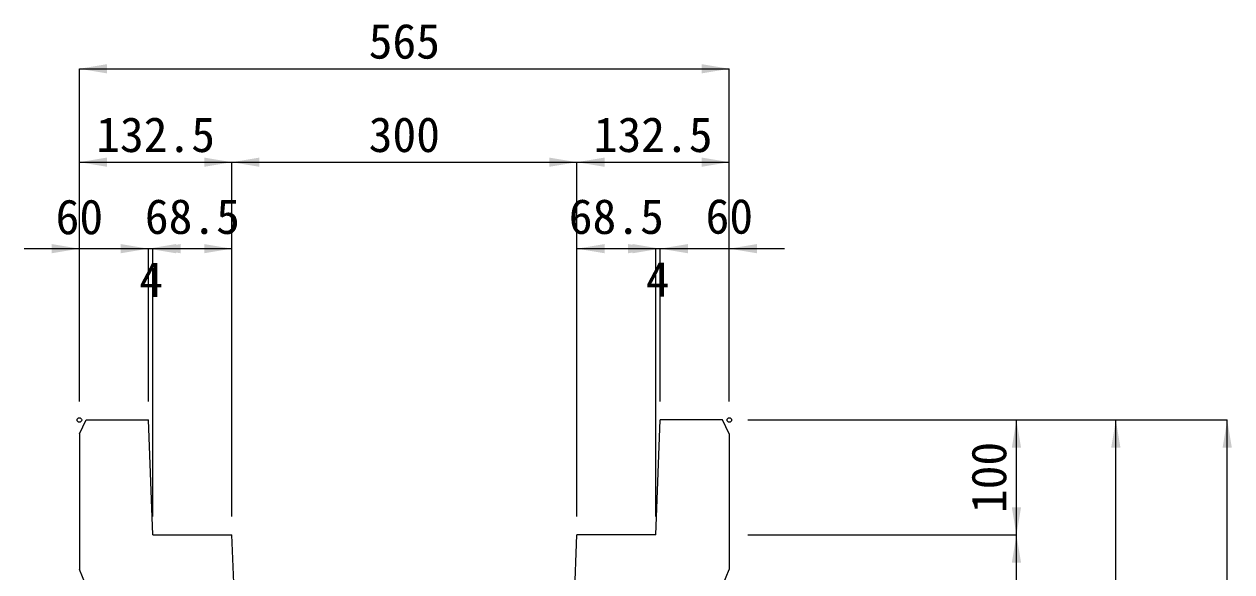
# Model space of a CAD drawing. Units: millimetres at full size; some dimension numbers follow another scale. Extents: x 190759 to 276146, y -52712 to -16236.
# Drawn here: x 203340 to 204389, y -21239 to -20763 of the extents above; entities that cross this region are included whole.
import ezdxf
from ezdxf.enums import TextEntityAlignment as Align

# ---------------------------------------------------------------- set-up
doc = ezdxf.new("R2010")
doc.units = ezdxf.units.MM
doc.header["$LTSCALE"] = 18
for name, color, linetype, lineweight in [('(0-0)', 2, 'Continuous', 13), ('寸法線', 7, 'Continuous', 9), ('補助線', 8, 'Continuous', 13)]:
    doc.layers.add(name, color=color, linetype=linetype, lineweight=lineweight)
doc.styles.add('ＭＳ ゴシック', font='')
doc.styles.get('ＭＳ ゴシック').set_extended_font_data('MS Gothic')

# ---------------------------------------------------------------- blocks, each defined once
blk = doc.blocks.new('filled_arrow')
at = {"color": 0, "linetype": 'Continuous', "lineweight": -2}
blk.add_solid([(7.5, 1.25), (0, 0), (7.5, -1.25)], dxfattribs=at)

msp = doc.modelspace()

# ---------------------------------------------------------------- linework, layer by layer
at = {"layer": '(0-0)'}
for p, q in [((203387.61, -21118.94), (203393.61, -21106.94)), ((203393.61, -21106.94), (203447.61, -21106.94)), ((203451.61, -21206.94), (203447.61, -21106.94)), ((203888.61, -21206.94), (203892.61, -21106.94)), ((203946.61, -21106.94), (203892.61, -21106.94)), ((203952.61, -21118.94), (203946.61, -21106.94)), ((203387.61, -21118.94), (203387.61, -21236.94)), ((203952.61, -21118.94), (203952.61, -21236.94)), ((203451.61, -21206.94), (203520.11, -21206.94)), ((203542.19, -21758.94), (203520.11, -21206.94)), ((203798.03, -21758.94), (203820.11, -21206.94)), ((203888.61, -21206.94), (203820.11, -21206.94)), ((203462.61, -21416.94), (203387.61, -21236.94)), ((203877.61, -21416.94), (203952.61, -21236.94))]:
    msp.add_line(p, q, dxfattribs=at)
at = {"layer": '寸法線'}
for p, q in [((203387.61, -20801.43), (203952.61, -20801.43)), ((203387.61, -21090.94), (203387.61, -20801.43)), ((203952.61, -21090.94), (203952.61, -20801.43)), ((203387.61, -20882.69), (203520.11, -20882.69)), ((203387.61, -21090.94), (203387.61, -20882.69)), ((203520.11, -20882.69), (203820.11, -20882.69)), ((203520.11, -21190.94), (203520.11, -20882.69)), ((203520.11, -21190.94), (203520.11, -20882.69)), ((203820.11, -21190.94), (203820.11, -20882.69)), ((203820.11, -20882.69), (203952.61, -20882.69)), ((203820.11, -21190.94), (203820.11, -20882.69)), ((203952.61, -21090.94), (203952.61, -20882.69)), ((203339.61, -20957.91), (203495.61, -20957.91)), ((203387.61, -21090.94), (203387.61, -20957.91)), ((203399.61, -20957.91), (203499.61, -20957.91)), ((203447.61, -21090.94), (203447.61, -20957.91)), ((203447.61, -21090.94), (203447.61, -20957.91)), ((203451.61, -21190.94), (203451.61, -20957.91)), ((203451.61, -20957.91), (203520.11, -20957.91)), ((203451.61, -21190.94), (203451.61, -20957.91)), ((203520.11, -21190.94), (203520.11, -20957.91)), ((203820.11, -20957.91), (203888.61, -20957.91)), ((203820.11, -21190.94), (203820.11, -20957.91)), ((203840.61, -20957.91), (203940.61, -20957.91)), ((203844.61, -20957.91), (204000.61, -20957.91)), ((203888.61, -21190.94), (203888.61, -20957.91)), ((203888.61, -21190.94), (203888.61, -20957.91)), ((203892.61, -21090.94), (203892.61, -20957.91)), ((203892.61, -21090.94), (203892.61, -20957.91)), ((203952.61, -21090.94), (203952.61, -20957.91)), ((203968.61, -21106.94), (204202.19, -21106.94)), ((203968.61, -21106.94), (204385.45, -21106.94)), ((203968.61, -21106.94), (204288.59, -21106.94)), ((204202.19, -21206.94), (204202.19, -21106.94)), ((204288.59, -21431.91), (204288.59, -21106.94)), ((204385.45, -21881.94), (204385.45, -21106.94)), ((203968.61, -21206.94), (204202.19, -21206.94)), ((203968.61, -21206.94), (204202.19, -21206.94)), ((204202.19, -21806.94), (204202.19, -21206.94))]:
    msp.add_line(p, q, dxfattribs=at)
at = {"layer": '補助線'}
for centre in [(203387.61, -21106.94), (203952.61, -21106.94)]:
    msp.add_circle(centre, 2, dxfattribs=at)

# ---------------------------------------------------------------- block references
at = {"layer": '寸法線', "xscale": 3.2, "yscale": 3.2}
for p in [(203387.61, -20801.43), (203387.61, -20882.69), (203520.11, -20882.69), (203820.11, -20882.69), (203447.61, -20957.91), (203451.61, -20957.91), (203451.61, -20957.91), (203820.11, -20957.91), (203892.61, -20957.91), (203952.61, -20957.91)]:
    msp.add_blockref('filled_arrow', p, dxfattribs=at)
for p, rotation in [((203952.61, -20801.43), 180), ((203520.11, -20882.69), 180), ((203820.11, -20882.69), 180), ((203952.61, -20882.69), 180), ((203387.61, -20957.91), 180), ((203447.61, -20957.91), 180), ((203520.11, -20957.91), 180), ((203888.61, -20957.91), 180), ((203888.61, -20957.91), 180), ((203892.61, -20957.91), 180), ((204202.19, -21106.94), 270), ((204288.59, -21106.94), 270), ((204385.45, -21106.94), 270), ((204202.19, -21206.94), 90), ((204202.19, -21206.94), 270)]:
    msp.add_blockref('filled_arrow', p, dxfattribs=dict(at, rotation=rotation))

# ---------------------------------------------------------------- texts
at = {"layer": '寸法線', "style": 'ＭＳ ゴシック'}
for s, p in [('565', (203670.11, -20777.43)), ('132.5', (203453.86, -20858.69)), ('300', (203670.11, -20858.69)), ('132.5', (203886.36, -20858.69)), ('60', (203387.61, -20930.18)), ('68.5', (203485.86, -20929.91)), ('68.5', (203854.36, -20929.91)), ('60', (203952.61, -20929.7)), ('4', (203449.95, -20984.68)), ('4', (203890.35, -20984.43))]:
    msp.add_text(s, height=30.38, dxfattribs=at).set_placement(p, align=Align.MIDDLE_CENTER)
msp.add_text('100', height=30.38, rotation=90, dxfattribs=at).set_placement((204178.19, -21156.94), align=Align.MIDDLE_CENTER)

doc.saveas('drawing.dxf')
